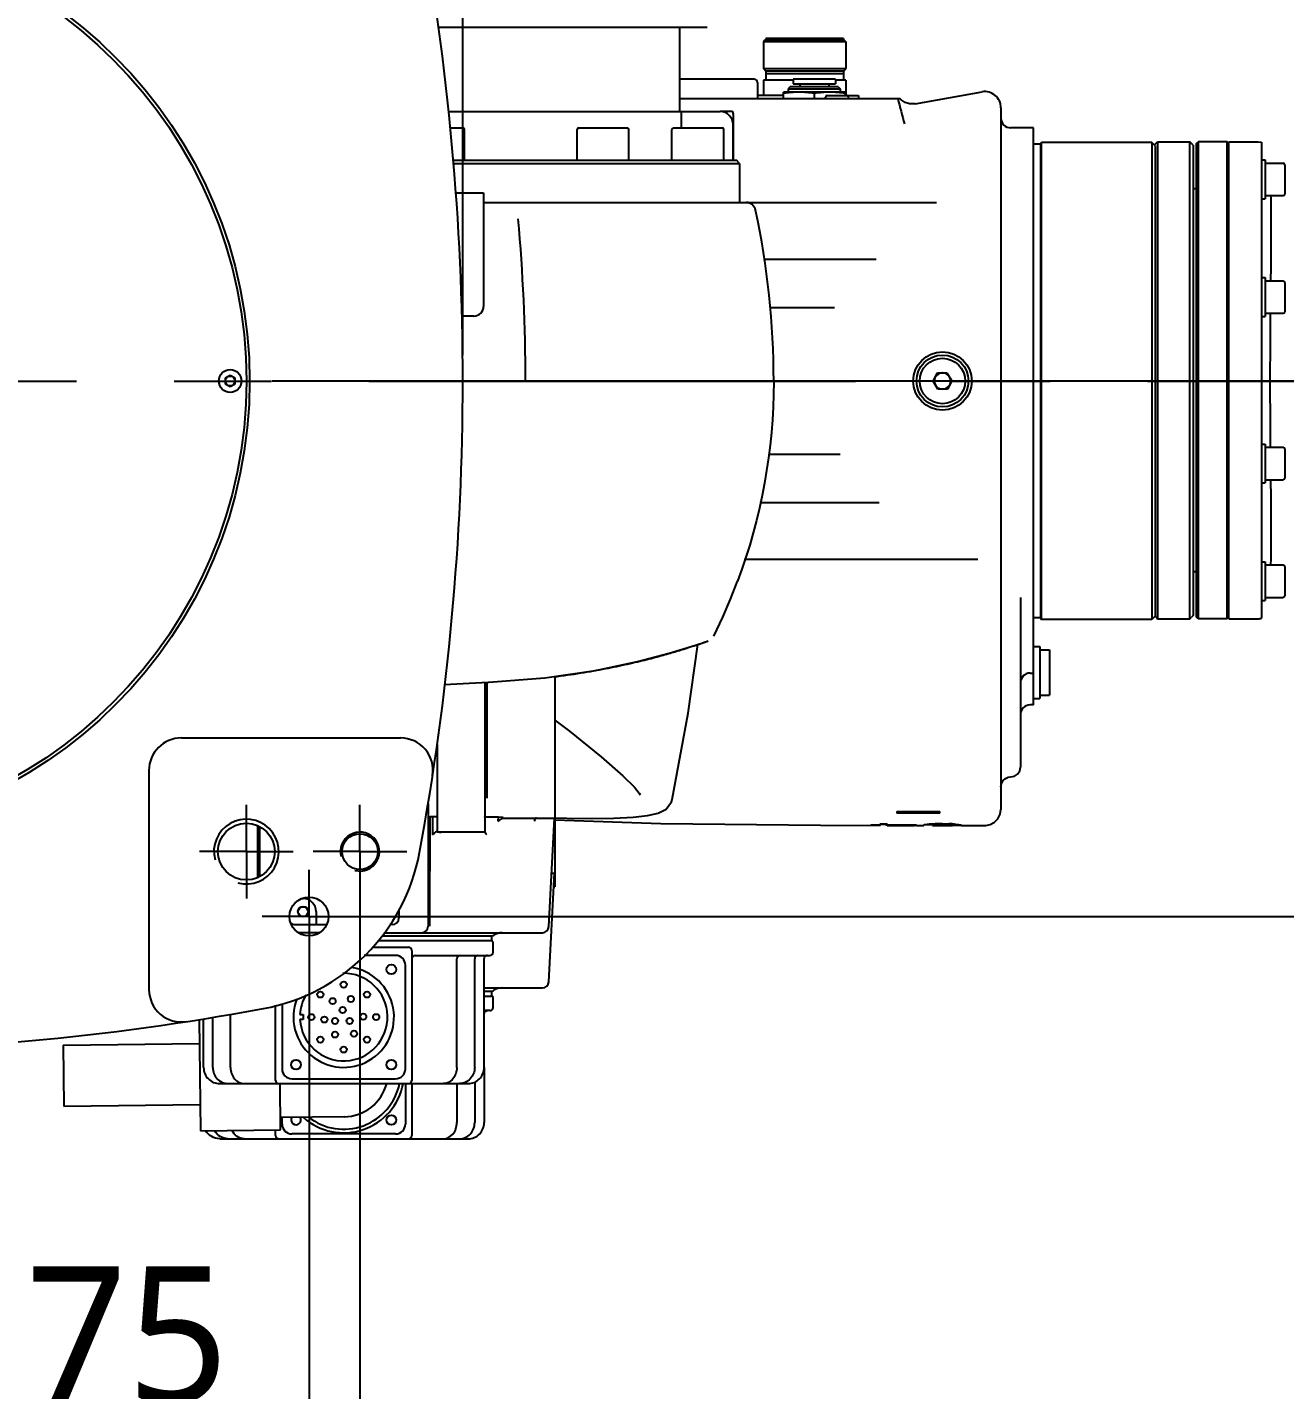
# Model space of a CAD drawing. Header units: millimetres. Extents: x 5828 to 7155, y 123 to 421.
# Drawn here: x 6417.71 to 6437.08, y 346.5 to 367.49 of the extents above; entities that cross this region are included whole.
import ezdxf

# ---------------------------------------------------------------- set-up
doc = ezdxf.new("R2010")
doc.units = ezdxf.units.MM
doc.linetypes.add('CENTER', pattern=[0.6, 0.375, -0.075, 0.075, -0.075])
for name, color, linetype in [('中心线', 7, 'Continuous'), ('外形图', 7, 'Continuous'), ('多重引线', 7, 'Continuous'), ('尺寸标注', 7, 'Continuous')]:
    doc.layers.add(name, color=color, linetype=linetype)
doc.styles.add('微软雅黑', font='msyh.ttc', dxfattribs={"height": 2})
doc.dimstyles.new('尺寸标注_1_20比例', dxfattribs={"dimtxt": 1.5, "dimasz": 1.25, "dimexe": 0.5, "dimexo": 0.4, "dimgap": 0.5, "dimtad": 1, "dimdec": 1, "dimlfac": 20, "dimdsep": 46, "dimtxsty": '微软雅黑', "dimcen": 0.09, "dimadec": 0, "dimazin": 0, "dimtp": 0.01, "dimtm": 0.01, "dimtfac": 1, "dimtdec": 1, "dimtofl": 0, "dimtmove": 0, "dimatfit": 3, "dimfxl": 1, "dimtolj": 1, "dimarcsym": 0})

# ---------------------------------------------------------------- blocks, each defined once
blk = doc.blocks.new('*D1041')
at = {"layer": 'Defpoints', "color": 0}
for p in [(6422.188, 370.29), (6438.745, 370.29), (6421.085, 362.04)]:
    blk.add_point(p, dxfattribs=at)
at = {"layer": '尺寸标注', "color": 0, "linetype": 'Continuous', "lineweight": -2}
for p, q in [((6438.745, 370.29), (6438.745, 382.922)), ((6422.588, 370.29), (6439.245, 370.29)), ((6438.745, 363.29), (6438.745, 369.04)), ((6421.485, 362.04), (6439.245, 362.04))]:
    blk.add_line(p, q, dxfattribs=at)
at = {"layer": '尺寸标注', "color": 0}
for points in [[(6438.953, 369.04), (6438.537, 369.04), (6438.745, 370.29)], [(6438.537, 363.29), (6438.953, 363.29), (6438.745, 362.04)]]:
    blk.add_solid(points, dxfattribs=at)
at = {"layer": '尺寸标注', "color": 0, "insert": (6436.062, 372.04), "char_height": 2, "attachment_point": 1, "rotation": 90, "style": '微软雅黑'}
blk.add_mtext('\\A1;\\A1;{\\H1.05x;165\\C256;±0.5}', dxfattribs=at)
blk = doc.blocks.new('*D1042')
at = {"layer": 'Defpoints', "color": 0}
for p in [(6422.065, 370.29), (6422.051, 353.789), (6442.541, 353.789)]:
    blk.add_point(p, dxfattribs=at)
at = {"layer": '尺寸标注', "color": 0, "linetype": 'Continuous', "lineweight": -2}
for p, q in [((6442.541, 370.29), (6442.541, 383.016)), ((6422.465, 370.29), (6443.041, 370.29)), ((6442.541, 369.04), (6442.541, 355.039)), ((6422.451, 353.789), (6443.041, 353.789))]:
    blk.add_line(p, q, dxfattribs=at)
at = {"layer": '尺寸标注', "color": 0}
for points in [[(6442.749, 369.04), (6442.333, 369.04), (6442.541, 370.29)], [(6442.333, 355.039), (6442.749, 355.039), (6442.541, 353.789)]]:
    blk.add_solid(points, dxfattribs=at)
at = {"layer": '尺寸标注', "color": 0, "insert": (6439.869, 372.04), "char_height": 2, "attachment_point": 1, "rotation": 90, "style": '微软雅黑'}
blk.add_mtext('\\A1;\\A1;{\\H1.05x;330\\C256;±0.5}', dxfattribs=at)
blk = doc.blocks.new('*D1043')
at = {"layer": 'Defpoints', "color": 0}
for p in [(6414.099, 354.952), (6422.835, 354.79), (6422.835, 345.715)]:
    blk.add_point(p, dxfattribs=at)
at = {"layer": '尺寸标注', "color": 0, "linetype": 'Continuous', "lineweight": -2}
for p, q in [((6414.099, 354.552), (6414.099, 345.215)), ((6422.835, 354.39), (6422.835, 345.215)), ((6415.349, 345.715), (6421.585, 345.715))]:
    blk.add_line(p, q, dxfattribs=at)
at = {"layer": '尺寸标注', "color": 0}
for points in [[(6415.349, 345.924), (6415.349, 345.507), (6414.099, 345.715)], [(6421.585, 345.507), (6421.585, 345.924), (6422.835, 345.715)]]:
    blk.add_solid(points, dxfattribs=at)
at = {"layer": '尺寸标注', "color": 0, "insert": (6418.467, 348.398), "char_height": 2, "attachment_point": 2, "style": '微软雅黑'}
blk.add_mtext('\\A1;\\A1;{\\H1.05x;175}', dxfattribs=at)
blk = doc.blocks.new('*D1063')
at = {"layer": 'Defpoints', "color": 0}
for p in [(6414.085, 362.04), (6422.051, 353.789), (6414.085, 341.123)]:
    blk.add_point(p, dxfattribs=at)
at = {"layer": '多重引线', "color": 0, "lineweight": -2}
for p, q in [((6414.085, 361.64), (6414.085, 340.623)), ((6422.051, 353.389), (6422.051, 340.623)), ((6420.801, 341.123), (6415.335, 341.123)), ((6422.051, 341.123), (6434.683, 341.123))]:
    blk.add_line(p, q, dxfattribs=at)
at = {"layer": '多重引线', "color": 0}
for points in [[(6415.335, 341.331), (6415.335, 340.914), (6414.085, 341.123)], [(6420.801, 340.914), (6420.801, 341.331), (6422.051, 341.123)]]:
    blk.add_solid(points, dxfattribs=at)
at = {"layer": '多重引线', "color": 0, "insert": (6428.992, 342.714), "char_height": 2, "attachment_point": 5, "style": '微软雅黑'}
blk.add_mtext('\\A1;\\A1;{\\H1.05x;160±0.5}', dxfattribs=at)
blk = doc.blocks.new('*D1109')
at = {"layer": 'Defpoints', "color": 0}
for p in [(6424.42, 388.385), (6402.184, 367.665), (6424.42, 362.04)]:
    blk.add_point(p, dxfattribs=at)
at = {"layer": '多重引线', "color": 0, "lineweight": -2}
for p, q in [((6402.184, 368.065), (6402.184, 388.885)), ((6424.42, 362.44), (6424.42, 388.885)), ((6403.434, 388.385), (6423.17, 388.385))]:
    blk.add_line(p, q, dxfattribs=at)
at = {"layer": '多重引线', "color": 0}
for points in [[(6403.434, 388.594), (6403.434, 388.177), (6402.184, 388.385)], [(6423.17, 388.177), (6423.17, 388.594), (6424.42, 388.385)]]:
    blk.add_solid(points, dxfattribs=at)
at = {"layer": '多重引线', "color": 0, "insert": (6413.302, 390.174), "char_height": 2, "attachment_point": 5, "style": '微软雅黑'}
blk.add_mtext('\\A1;\\A1;{\\H1.05x;（444.7）}', dxfattribs=at)

msp = doc.modelspace()

# ---------------------------------------------------------------- linework, layer by layer
at = {"layer": '中心线', "linetype": 'CENTER', "ltscale": 20}
msp.add_line((6398.9706, 362.0399), (6484.3219, 362.0399), dxfattribs=at)
at = {"layer": '外形图', "color": 0, "linetype": 'Continuous'}
for p, q in [((6424.044, 367.4902), (6428.1852, 367.4902)), ((6427.7606, 367.4902), (6427.7606, 366.1902)), ((6429.0756, 367.2902), (6429.0506, 367.2652)), ((6429.0506, 367.2652), (6429.0506, 366.8527)), ((6430.3207, 367.2652), (6429.0506, 367.2652)), ((6430.2957, 367.2902), (6429.0756, 367.2902)), ((6429.0881, 367.3152), (6429.0881, 367.2902)), ((6430.2832, 367.3152), (6429.0881, 367.3152)), ((6430.2832, 367.3152), (6430.2832, 367.2902)), ((6430.2957, 367.2902), (6430.3207, 367.2652)), ((6430.3207, 367.2652), (6430.3207, 366.8527)), ((6429.0881, 366.8152), (6429.0506, 366.8527)), ((6429.0506, 366.8527), (6430.3207, 366.8527)), ((6429.0881, 366.8152), (6429.0881, 366.6752)), ((6430.2832, 366.8152), (6429.0881, 366.8152)), ((6430.2761, 366.7717), (6429.0953, 366.7717)), ((6430.2832, 366.8152), (6430.3207, 366.8527)), ((6430.2832, 366.8152), (6430.2832, 366.6752)), ((6428.9106, 366.6902), (6427.7606, 366.6902)), ((6428.9606, 366.6402), (6428.9606, 366.3902)), ((6429.0506, 366.6752), (6429.0506, 366.4402)), ((6429.5107, 366.6752), (6429.0507, 366.6752)), ((6429.4663, 366.5727), (6429.4357, 366.542)), ((6429.4357, 366.542), (6429.4357, 366.4902)), ((6429.4357, 366.542), (6430.2357, 366.542)), ((6430.205, 366.5727), (6429.4663, 366.5727)), ((6429.5107, 366.6927), (6429.5107, 366.6177)), ((6430.1607, 366.6927), (6429.5107, 366.6927)), ((6429.5107, 366.6177), (6430.1607, 366.6177)), ((6429.6119, 366.6177), (6429.6119, 366.5727)), ((6430.0594, 366.6177), (6430.0594, 366.5727)), ((6430.1607, 366.6927), (6430.1607, 366.6177)), ((6430.3207, 366.6752), (6430.1607, 366.6752)), ((6430.205, 366.5727), (6430.2357, 366.542)), ((6430.2357, 366.542), (6430.2357, 366.4902)), ((6430.3207, 366.6752), (6430.3207, 366.4402)), ((6427.7606, 366.3902), (6431.1523, 366.3902)), ((6429.3607, 366.4402), (6428.9606, 366.4402)), ((6429.3607, 366.3902), (6429.3607, 366.4902)), ((6430.3107, 366.4902), (6429.3607, 366.4902)), ((6429.8357, 366.4705), (6429.8357, 366.3902)), ((6430.0107, 366.3902), (6430.0107, 366.4152)), ((6430.0357, 366.4402), (6430.5182, 366.4402)), ((6430.3107, 366.4902), (6430.3107, 366.4402)), ((6430.3607, 366.3902), (6430.3607, 366.4152)), ((6430.5182, 366.4402), (6430.5182, 366.3902)), ((6431.1717, 366.372), (6431.1535, 366.3902)), ((6431.3879, 366.3126), (6432.4222, 366.4967)), ((6424.1954, 366.1902), (6427.7856, 366.1902)), ((6427.7856, 366.1902), (6427.7856, 365.9401)), ((6427.7856, 366.1902), (6428.3847, 366.1902)), ((6428.5761, 366.1902), (6428.3847, 366.1902)), ((6428.5847, 366.1402), (6428.5847, 365.4401)), ((6432.7108, 366.2497), (6432.7108, 355.4397)), ((6424.2242, 365.9401), (6424.4227, 365.9401)), ((6424.4477, 365.4401), (6424.4477, 365.9151)), ((6426.1806, 365.4401), (6426.1806, 365.9151)), ((6426.2056, 365.9401), (6426.9557, 365.9401)), ((6426.9807, 365.4401), (6426.9807, 365.9151)), ((6427.643, 365.4401), (6427.643, 365.9151)), ((6427.668, 365.9401), (6428.4181, 365.9401)), ((6428.4431, 365.4401), (6428.4431, 365.9151)), ((6428.5847, 365.4401), (6428.5847, 365.9902)), ((6433.2109, 365.9401), (6432.8609, 365.9401)), ((6433.2109, 357.0482), (6433.2109, 365.9401)), ((6433.3214, 365.6901), (6433.2109, 365.6901)), ((6433.3214, 365.6901), (6433.3359, 365.7151)), ((6433.3214, 365.6901), (6433.3214, 358.3897)), ((6433.3359, 358.3647), (6433.3359, 365.7151)), ((6435.036, 365.7151), (6433.3359, 365.7151)), ((6435.036, 365.7151), (6435.036, 358.3647)), ((6435.086, 365.6651), (6435.036, 365.7151)), ((6435.0739, 365.6758), (6435.1239, 365.7258)), ((6435.1239, 365.7258), (6435.1239, 358.3776)), ((6435.1239, 365.7258), (6435.6239, 365.7258)), ((6435.6239, 358.3776), (6435.6239, 365.7258)), ((6435.6739, 365.6758), (6435.6239, 365.7258)), ((6435.7239, 365.7008), (6435.7489, 365.7258)), ((6435.7239, 358.4018), (6435.7239, 365.7008)), ((6435.7489, 365.7258), (6435.7489, 358.3768)), ((6436.1989, 365.7258), (6435.7489, 365.7258)), ((6436.1989, 358.3768), (6436.1989, 365.7258)), ((6436.2239, 365.7008), (6436.1989, 365.7258)), ((6436.2239, 358.3768), (6436.2239, 365.7258)), ((6436.2239, 365.7258), (6436.674, 365.7258)), ((6436.674, 365.7258), (6436.724, 365.7172)), ((6436.724, 365.7172), (6436.724, 358.3854)), ((6435.086, 365.6651), (6435.086, 358.4148)), ((6435.6739, 365.6758), (6435.6739, 358.4268)), ((6424.2697, 365.4401), (6428.6356, 365.4401)), ((6424.2732, 365.3901), (6428.6856, 365.3901)), ((6426.8426, 365.4401), (6426.8556, 365.4401)), ((6428.6856, 365.3901), (6428.6356, 365.4401)), ((6428.6856, 365.3901), (6428.6856, 364.7901)), ((6436.724, 365.4458), (6436.784, 365.4458)), ((6436.784, 365.4458), (6436.784, 364.8457)), ((6436.784, 365.3958), (6437.059, 365.3958)), ((6437.084, 365.3708), (6437.084, 364.9207)), ((6424.3052, 364.9401), (6424.7404, 364.9401)), ((6424.7404, 364.9401), (6424.7404, 363.19)), ((6435.7239, 365.0008), (6435.6739, 365.0008)), ((6436.784, 364.8957), (6437.059, 364.8957)), ((6424.7404, 364.7901), (6431.7161, 364.7901)), ((6436.724, 364.8457), (6436.784, 364.8457)), ((6429.0519, 363.915), (6430.7907, 363.915)), ((6436.724, 363.6327), (6436.784, 363.6327)), ((6436.784, 363.6327), (6436.784, 363.0327)), ((6436.784, 363.5827), (6437.059, 363.5827)), ((6437.084, 363.5577), (6437.084, 363.1077)), ((6424.5904, 363.04), (6424.4041, 363.04)), ((6430.147, 363.165), (6429.1509, 363.165)), ((6436.724, 363.0327), (6436.784, 363.0327)), ((6436.784, 363.0827), (6437.059, 363.0827)), ((6420.8352, 362.1265), (6420.7602, 362.0832)), ((6420.9102, 362.0832), (6420.8352, 362.1265)), ((6431.6665, 362.0369), (6431.736, 362.1634)), ((6431.736, 362.1634), (6431.8803, 362.1664)), ((6431.8803, 362.1664), (6431.9551, 362.043)), ((6420.7602, 362.0832), (6420.7602, 361.9966)), ((6420.7602, 361.9966), (6420.8352, 361.9533)), ((6420.8352, 361.9533), (6420.9102, 361.9966)), ((6420.9102, 361.9966), (6420.9102, 362.0832)), ((6429.2107, 362.0399), (6424.4166, 362.0399)), ((6429.2106, 362.0269), (6429.2107, 362.036)), ((6429.2107, 362.036), (6429.2107, 362.0399)), ((6431.7413, 361.9134), (6431.6665, 362.0369)), ((6431.8856, 361.9165), (6431.7413, 361.9134)), ((6431.9551, 362.043), (6431.8856, 361.9165)), ((6429.1342, 360.9149), (6430.236, 360.9149)), ((6436.724, 361.0686), (6436.784, 361.0686)), ((6436.784, 361.0686), (6436.784, 360.4686)), ((6436.784, 361.0186), (6437.059, 361.0186)), ((6437.084, 360.9936), (6437.084, 360.5436)), ((6436.724, 360.4686), (6436.784, 360.4686)), ((6436.784, 360.5186), (6437.059, 360.5186)), ((6430.8369, 360.1648), (6428.9985, 360.1648)), ((6432.3567, 359.2898), (6428.7561, 359.2898)), ((6436.724, 359.2555), (6436.784, 359.2555)), ((6436.784, 359.2555), (6436.784, 358.6555)), ((6436.784, 359.2055), (6437.059, 359.2055)), ((6437.084, 359.1805), (6437.084, 358.7305)), ((6435.7239, 359.1005), (6435.6739, 359.1005)), ((6428.5452, 358.6799), (6428.6537, 358.9563)), ((6433.0109, 358.7026), (6433.0109, 356.0896)), ((6436.724, 358.6555), (6436.784, 358.6555)), ((6436.784, 358.7055), (6437.059, 358.7055)), ((6433.3214, 358.3897), (6433.2109, 358.3897)), ((6433.3214, 358.3897), (6433.3359, 358.3647)), ((6435.036, 358.3647), (6433.3359, 358.3647)), ((6435.086, 358.4147), (6435.036, 358.3647)), ((6435.0981, 358.4026), (6435.086, 358.4147)), ((6435.1239, 358.3776), (6435.6239, 358.3776)), ((6435.6618, 358.4147), (6435.6497, 358.4026)), ((6435.6739, 358.4268), (6435.6618, 358.4147)), ((6435.7489, 358.3768), (6435.7239, 358.4018)), ((6436.1989, 358.3768), (6435.7489, 358.3768)), ((6436.2114, 358.3893), (6436.1989, 358.3768)), ((6436.2239, 358.4018), (6436.2114, 358.3893)), ((6436.2239, 358.3768), (6436.674, 358.3768)), ((6427.9254, 357.9422), (6427.9562, 357.9522)), ((6427.9403, 357.9489), (6428.1356, 358.0131)), ((6427.9562, 357.9522), (6427.9848, 357.9615)), ((6427.9848, 357.9615), (6428.0113, 357.9702)), ((6428.0113, 357.9702), (6428.0472, 357.9821)), ((6428.0472, 357.9821), (6428.0789, 357.9927)), ((6428.0789, 357.9927), (6428.1147, 358.0048)), ((6428.1147, 358.0048), (6428.1557, 358.0188)), ((6428.1356, 358.0131), (6428.2017, 358.035)), ((6428.1557, 358.0188), (6428.1824, 358.0281)), ((6428.1824, 358.0281), (6428.2005, 358.0345)), ((6428.193, 358.0322), (6428.1943, 358.0327)), ((6428.2015, 358.0348), (6428.2016, 358.0349)), ((6433.2109, 357.9481), (6433.3109, 357.9481)), ((6433.3109, 357.9481), (6433.3109, 357.1481)), ((6433.3109, 357.8981), (6433.4609, 357.8981)), ((6433.4609, 357.8981), (6433.4609, 357.1981)), ((6433.1609, 357.5397), (6433.2109, 357.5397)), ((6424.1343, 357.3614), (6424.8125, 357.3973)), ((6424.7604, 357.3945), (6424.7604, 355.0945)), ((6424.7926, 357.3962), (6424.7926, 355.6146)), ((6424.8125, 357.3973), (6424.8173, 357.3975)), ((6424.8182, 357.3975), (6424.8224, 357.3977)), ((6425.8355, 357.4873), (6425.8355, 355.0945)), ((6433.2109, 357.1481), (6433.3109, 357.1481)), ((6433.3109, 357.1981), (6433.4609, 357.1981)), ((6433.2109, 357.0481), (6433.1609, 357.0481)), ((6420.0851, 356.5396), (6423.4612, 356.5396)), ((6424.0254, 356.4377), (6424.0254, 355.0945)), ((6419.5851, 356.0396), (6419.5851, 352.6635)), ((6427.0655, 355.7804), (6427.0648, 355.7812)), ((6427.0655, 355.7804), (6427.1375, 355.6898)), ((6427.1375, 355.6898), (6427.1505, 355.6659)), ((6423.8854, 355.5295), (6423.8854, 353.6395)), ((6431.1058, 355.4086), (6431.1058, 355.3836)), ((6431.1058, 355.4086), (6431.7725, 355.4079)), ((6431.7725, 355.3829), (6431.7725, 355.4079)), ((6423.9145, 353.6421), (6423.9149, 355.3246)), ((6423.9543, 355.3246), (6423.9149, 355.3246)), ((6423.9543, 355.3246), (6423.9542, 355.0472)), ((6424.7925, 355.3246), (6424.971, 355.3246)), ((6424.9662, 355.2572), (6424.971, 355.3246)), ((6424.971, 355.3246), (6425.0445, 355.3219)), ((6425.0624, 355.3046), (6425.8355, 355.3046)), ((6425.5292, 355.2572), (6425.5304, 355.2778)), ((6425.5304, 355.2778), (6425.5313, 355.294)), ((6425.7469, 353.6342), (6425.8344, 355.3046)), ((6425.8356, 355.3101), (6426.0204, 355.3048)), ((6426.0204, 355.3048), (6426.406, 355.3008)), ((6426.4059, 355.3008), (6426.406, 355.3008)), ((6429.9313, 355.1946), (6430.8485, 355.191)), ((6430.7081, 355.2016), (6430.7081, 355.1968)), ((6430.7081, 355.2016), (6430.8485, 355.2012)), ((6430.7549, 355.1967), (6430.7081, 355.1968)), ((6430.8017, 355.1966), (6430.7549, 355.1967)), ((6430.8485, 355.1964), (6430.8017, 355.1966)), ((6430.8485, 355.1911), (6430.8485, 355.2172)), ((6430.8485, 355.2172), (6430.9596, 355.217)), ((6430.9362, 355.2042), (6430.8485, 355.2044)), ((6430.9362, 355.2042), (6430.9362, 355.217)), ((6430.9596, 355.1908), (6430.9596, 355.217)), ((6430.9596, 355.201), (6431.2871, 355.2004)), ((6431.2871, 355.1956), (6430.9596, 355.1962)), ((6431.7725, 355.3829), (6431.1058, 355.3836)), ((6431.2871, 355.1956), (6431.2871, 355.2005)), ((6431.2871, 355.2004), (6431.4099, 355.2002)), ((6431.4099, 355.1954), (6431.4099, 355.2002)), ((6431.521, 355.1951), (6431.521, 355.19)), ((6431.5659, 355.2025), (6431.5404, 355.2026)), ((6431.6556, 355.2025), (6431.5659, 355.2025)), ((6431.6556, 355.1899), (6431.6556, 355.2141)), ((6431.8135, 355.2175), (6431.8195, 355.2174)), ((6431.8193, 355.2074), (6431.8135, 355.2074)), ((6431.8193, 355.2074), (6431.8193, 355.2175)), ((6431.9655, 355.196), (6431.9655, 355.2137)), ((6432.1, 355.1929), (6431.9655, 355.1929)), ((6421.2558, 355.1877), (6421.2559, 354.3914)), ((6421.2852, 355.1743), (6421.2852, 354.4048)), ((6424.0254, 355.0945), (6424.7604, 355.0945)), ((6424.0774, 355.0823), (6424.0832, 355.0887)), ((6424.0832, 355.0887), (6424.0916, 355.0929)), ((6425.8234, 355.0945), (6425.8355, 355.0945)), ((6425.8355, 355.0945), (6425.8355, 354.2445)), ((6430.9596, 355.1908), (6431.099, 355.1905)), ((6431.4099, 355.1901), (6431.521, 355.1899)), ((6431.6556, 355.1898), (6431.9655, 355.1897)), ((6432.1, 355.1897), (6432.4608, 355.1896)), ((6425.7469, 352.7842), (6425.8344, 354.4546)), ((6425.7899, 354.4545), (6425.8355, 354.4545)), ((6425.8234, 354.2445), (6425.8355, 354.2445)), ((6421.9378, 354.0645), (6421.9602, 354.0645)), ((6422.1603, 353.8645), (6422.1603, 353.6895)), ((6423.4353, 353.8922), (6423.4353, 353.7645)), ((6421.8352, 353.6645), (6422.3196, 353.6645)), ((6422.2128, 353.5395), (6421.8887, 353.5395)), ((6423.2058, 353.5395), (6425.647, 353.5395)), ((6423.3353, 353.6645), (6423.2938, 353.6645)), ((6423.0253, 353.3144), (6423.5853, 353.3144)), ((6424.8604, 353.4144), (6423.1179, 353.4144)), ((6423.1707, 353.4895), (6424.8745, 353.4895)), ((6424.8604, 353.4895), (6424.8604, 353.4144)), ((6424.8854, 353.2394), (6424.8854, 353.3894)), ((6423.3853, 353.1894), (6422.9003, 353.1894)), ((6423.6353, 353.2644), (6423.6353, 351.2643)), ((6423.6853, 353.1894), (6424.8354, 353.1894)), ((6424.3289, 351.4643), (6424.3289, 353.1394)), ((6424.6034, 351.4643), (6424.6034, 353.1394)), ((6424.75, 351.4643), (6424.75, 353.1394)), ((6423.5353, 351.4393), (6423.5353, 353.0394)), ((6424.75, 352.6894), (6425.647, 352.6894)), ((6424.75, 352.6394), (6424.8745, 352.6394)), ((6424.75, 352.5644), (6424.8604, 352.5644)), ((6424.8604, 352.6394), (6424.8604, 352.5644)), ((6424.8854, 352.3894), (6424.8854, 352.5394)), ((6420.8417, 351.4643), (6420.8417, 352.2805)), ((6421.5352, 351.2643), (6421.5352, 352.4215)), ((6421.6352, 352.449), (6421.6352, 351.4393)), ((6421.9113, 352.2769), (6421.9602, 352.2769)), ((6421.9602, 352.2769), (6421.9602, 352.2019)), ((6424.8354, 352.3394), (6424.75, 352.3394)), ((6420.3579, 352.2011), (6420.3782, 350.488)), ((6420.4267, 351.4643), (6420.4267, 352.2122)), ((6420.5671, 351.4643), (6420.5671, 352.2348)), ((6421.9602, 352.2019), (6421.9113, 352.2019)), ((6418.2623, 351.808), (6420.3622, 351.833)), ((6418.2623, 351.808), (6418.2734, 350.8681)), ((6424.75, 351.4643), (6424.75, 350.6143)), ((6420.675, 351.2143), (6420.7938, 351.2143)), ((6420.8019, 351.2143), (6424.1202, 351.2143)), ((6421.6132, 350.5027), (6421.6047, 351.2143)), ((6421.7852, 351.2893), (6423.3853, 351.2893)), ((6423.5353, 351.2143), (6423.5353, 350.5893)), ((6423.6353, 351.2143), (6423.6353, 350.4143)), ((6424.1209, 351.2143), (6424.3686, 351.2143)), ((6424.3289, 351.2143), (6424.3289, 350.6143)), ((6424.3768, 351.2143), (6424.5021, 351.2143)), ((6424.6034, 351.2384), (6424.6034, 350.6143)), ((6418.2734, 350.8681), (6420.3734, 350.893)), ((6422.5934, 350.7043), (6421.6109, 350.6927)), ((6421.6352, 350.5893), (6421.6352, 350.693)), ((6420.3782, 350.488), (6421.6132, 350.5027)), ((6420.675, 350.3643), (6420.7938, 350.3643)), ((6420.8019, 350.3643), (6424.1202, 350.3643)), ((6421.5352, 350.4143), (6421.5352, 350.5017)), ((6423.3853, 350.4393), (6421.7852, 350.4393)), ((6424.1209, 350.3643), (6424.3686, 350.3643)), ((6424.3768, 350.3643), (6424.5021, 350.3643))]:
    msp.add_line(p, q, dxfattribs=at)
at = {"layer": '外形图', "color": 0}
for p, q in [((6421.0852, 354.7895), (6421.0852, 355.5103)), ((6422.8353, 354.7895), (6422.8353, 355.5103)), ((6421.0852, 354.7895), (6420.3644, 354.7895)), ((6421.0852, 354.7895), (6421.0852, 354.0688)), ((6421.0852, 354.7895), (6421.806, 354.7895)), ((6422.8353, 354.7895), (6422.1145, 354.7895)), ((6422.8353, 354.7895), (6422.8353, 354.0688)), ((6422.8353, 354.7895), (6423.5561, 354.7895)), ((6422.0508, 353.7895), (6422.0508, 354.5102)), ((6422.0508, 353.7895), (6421.33, 353.7895)), ((6422.0508, 353.7895), (6422.0508, 353.0687)), ((6422.0508, 353.7895), (6422.7715, 353.7895))]:
    msp.add_line(p, q, dxfattribs=at)
at = {"layer": '外形图', "color": 0, "linetype": 'Continuous'}
for points in [[(6431.3879, 366.3126), (6431.3725, 366.31), (6431.3036, 366.3103), (6431.2339, 366.331), (6431.1717, 366.372)], [(6428.2864, 358.1098), (6428.4255, 358.4029), (6428.5452, 358.6799)], [(6424.8224, 357.3977), (6425.683, 357.4649), (6426.4669, 357.5804), (6427.1098, 357.7162), (6427.6016, 357.8458), (6427.9403, 357.9489)], [(6425.8355, 357.4843), (6425.8719, 357.4889), (6425.926, 357.4958), (6425.9795, 357.503), (6426.0324, 357.5103), (6426.0847, 357.5178), (6426.1364, 357.5254), (6426.1875, 357.5332), (6426.238, 357.5411), (6426.2879, 357.5491), (6426.3371, 357.5573), (6426.3857, 357.5656), (6426.4337, 357.5739), (6426.481, 357.5824), (6426.5277, 357.5909), (6426.5738, 357.5995), (6426.6192, 357.6082), (6426.6639, 357.6169), (6426.708, 357.6257), (6426.7514, 357.6345), (6426.7941, 357.6434), (6426.8362, 357.6523), (6426.8776, 357.6612), (6426.9183, 357.6701), (6426.9583, 357.6791), (6426.9977, 357.688), (6427.0363, 357.6969), (6427.0743, 357.7058), (6427.1116, 357.7147), (6427.1482, 357.7235), (6427.1841, 357.7323), (6427.2193, 357.741), (6427.2538, 357.7497), (6427.2876, 357.7583), (6427.3207, 357.7669), (6427.3532, 357.7754), (6427.3849, 357.7838), (6427.416, 357.7921), (6427.4463, 357.8003), (6427.476, 357.8084), (6427.505, 357.8164), (6427.5333, 357.8243), (6427.5609, 357.8321), (6427.5879, 357.8398), (6427.6141, 357.8473), (6427.6396, 357.8548), (6427.6645, 357.862), (6427.6886, 357.8692), (6427.712, 357.8761), (6427.7347, 357.8829), (6427.7567, 357.8896), (6427.7781, 357.8961), (6427.7987, 357.9024), (6427.8187, 357.9086), (6427.838, 357.9146), (6427.8567, 357.9204), (6427.8748, 357.9261), (6427.8922, 357.9316), (6427.9254, 357.9422)], [(6427.6464, 355.5906), (6427.8932, 356.9221), (6428.0398, 357.9796)], [(6425.8355, 356.8127), (6426.0658, 356.6464), (6426.55, 356.2507), (6426.8858, 355.9565), (6427.0648, 355.7812)], [(6432.8609, 355.9396), (6432.9185, 355.9511), (6432.9675, 355.9841), (6433, 356.0337), (6433.0109, 356.0896)], [(6432.7108, 355.7896), (6432.7195, 355.8397), (6432.7441, 355.8837), (6432.7808, 355.9164), (6432.824, 355.935), (6432.8609, 355.9396)], [(6426.4059, 355.3008), (6426.7472, 355.3051), (6427.0437, 355.3195), (6427.2666, 355.3445), (6427.4288, 355.3824), (6427.5524, 355.4453), (6427.6361, 355.5553), (6427.6468, 355.5928)], [(6432.4608, 355.1896), (6432.4785, 355.1902), (6432.5475, 355.2051), (6432.6129, 355.2411), (6432.6657, 355.2964), (6432.6996, 355.3652), (6432.7108, 355.4396)], [(6425.8355, 355.2776), (6427.4712, 355.2242), (6429.9313, 355.1946)]]:
    msp.add_lwpolyline(points, dxfattribs=at)
for centre, radius in [((6414.0848, 362.0399), 7.0504), ((6414.0848, 362.0399), 7.0004), ((6431.8108, 362.0399), 0.45), ((6431.8108, 362.0399), 0.4), ((6431.8108, 362.0399), 0.35), ((6420.8352, 362.0399), 0.175), ((6420.8352, 362.0399), 0.075), ((6421.0852, 354.7895), 0.4375), ((6422.8353, 354.7895), 0.275), ((6422.0508, 353.7895), 0.3), ((6421.9602, 353.8645), 0.08), ((6421.9602, 353.8645), 0.075), ((6423.3193, 352.9734), 0.075), ((6422.5853, 352.7394), 0.0475), ((6422.2259, 352.587), 0.0475), ((6422.4132, 352.4852), 0.0475), ((6422.6951, 352.5186), 0.0475), ((6422.9447, 352.587), 0.0475), ((6422.0853, 352.2394), 0.0475), ((6422.568, 352.348), 0.0475), ((6422.8852, 352.2465), 0.0475), ((6423.0853, 352.2394), 0.0475), ((6422.2876, 352.2022), 0.0475), ((6422.4531, 352.1801), 0.0475), ((6422.6766, 352.1801), 0.0475), ((6422.2259, 351.8917), 0.0475), ((6422.4531, 351.97), 0.0475), ((6422.7425, 351.9839), 0.0475), ((6422.9447, 351.8917), 0.0475), ((6422.5853, 351.7394), 0.0475), ((6421.8512, 351.5053), 0.075), ((6423.3193, 351.5053), 0.075), ((6423.3193, 350.6553), 0.075)]:
    msp.add_circle(centre, radius, dxfattribs=at)
for centre, radius, start, end in [((6384.4174, 362.0399), 40.0022, 349.53729, 10.46271), ((6428.9106, 366.6402), 0.05, 0, 89.99679), ((6430.0357, 366.4152), 0.025, 90, 180), ((6430.3357, 366.4152), 0.025, 0, 90), ((6454.8115, 372.3862), 24.4354, 194.20442, 195.15077), ((6432.4608, 366.2497), 0.25, 0, 98.8916), ((6428.3847, 365.9902), 0.2, 359.99571, 89.99496), ((6424.4227, 365.9151), 0.025, 0, 90), ((6426.2056, 365.9151), 0.025, 90, 180), ((6426.9557, 365.9151), 0.025, 0, 90), ((6427.668, 365.9151), 0.025, 90, 180), ((6428.4181, 365.9151), 0.025, 0, 90), ((6432.8609, 366.0902), 0.15, 180, 270), ((6437.059, 365.3708), 0.025, 0, 90), ((6437.059, 364.9207), 0.025, 270, 0), ((6428.7838, 364.6401), 0.15, 12.1532, 90), ((6416.71, 362.0399), 12.5007, 0, 12.1532), ((6397.3579, 362.0528), 28.0274, 359.97373, 5.0914), ((6437.059, 363.5577), 0.025, 0, 90), ((6424.5904, 363.19), 0.15, 270, 0), ((6559.9737, 361.9516), 123.1174, 179.473477, 179.953915), ((6437.059, 363.1077), 0.025, 270, 0), ((6431.8108, 362.0399), 0.125, 91.21135, 270.0553), ((6431.8108, 362.0399), 0.125, 271.21135, 90.0553), ((6545.2104, 362.0768), 108.3541, 180.013841, 180.559713), ((6437.059, 360.9936), 0.025, 0, 90), ((6437.059, 360.5436), 0.025, 270, 0), ((6437.059, 359.1805), 0.025, 0, 90), ((6437.059, 358.7305), 0.025, 270, 0), ((6442.6161, 366.1311), 10.7819, 225.79103, 225.98178), ((6428.1317, 366.1311), 10.7819, 314.01822, 314.20897), ((6436.6739, 358.527), 0.1502, 270.0088, 279.73067), ((6436.6739, 358.527), 0.1502, 279.74827, 289.46922), ((6433.1609, 357.3897), 0.15, 90, 180), ((6433.1609, 356.8981), 0.15, 90, 180), ((6420.0851, 356.0396), 0.5, 90, 180), ((6423.4612, 356.0396), 0.5, 351.26302, 90), ((6421.0852, 354.7895), 0.5, 255, 195), ((6431.2357, 358.3923), 3.2021, 264.6342, 265.03654), ((6431.1047, 358.441), 3.2505, 269.89904, 271.2873), ((6431.1041, 358.4706), 3.2801, 271.28697, 272.13183), ((6431.23, 358.3328), 3.1425, 271.04348, 273.28196), ((6431.8137, 352.3467), 2.8607, 90.00313, 91.08974), ((6431.8428, 352.7911), 2.426, 87.05601, 88.40574), ((6431.861, 353.1493), 2.0673, 86.35868, 87.04991), ((6422.8353, 354.7895), 0.3, 255, 195), ((6431.2313, 358.2952), 3.1049, 269.03884, 269.90674), ((6431.2312, 358.2815), 3.0912, 269.90762, 271.03901), ((6420.8042, 355.3205), 3.0002, 280.46271, 349.53729), ((6421.9602, 353.8645), 0.2, 0.00013, 90), ((6423.3353, 353.7645), 0.1, 270, 0), ((6421.8352, 353.7645), 0.1, 226.87159, 270), ((6422.1853, 353.6895), 0.025, 180, 270), ((6423.7853, 353.6395), 0.1, 270, 0), ((6425.029, 353.2894), 0.25, 90, 121.78833), ((6425.647, 353.6395), 0.1, 270, 357), ((6423.5853, 353.2644), 0.05, 0, 90), ((6424.8604, 353.3894), 0.025, 0, 90), ((6424.7655, 353.7145), 0.25, 295.84193, 301.78833), ((6423.3853, 353.0394), 0.15, 0, 90), ((6423.6853, 353.1394), 0.05, 90, 180), ((6424.3789, 353.1394), 0.05, 90, 180), ((6424.6534, 353.1394), 0.05, 90, 180), ((6424.7996, 353.1403), 0.0492, 90.04551, 101.29351), ((6424.8354, 353.2394), 0.05, 270, 0), ((6422.5853, 352.2394), 0.775, 158.91544, 81.26002), ((6422.5853, 352.2394), 0.675, 183.18474, 91.03261), ((6425.029, 352.4394), 0.25, 90, 121.78833), ((6425.647, 352.7894), 0.1, 270, 357), ((6420.0851, 352.6635), 0.5, 180, 278.73698), ((6422.5853, 352.2394), 0.675, 149.55959, 176.81526), ((6424.8604, 352.5394), 0.025, 0, 90), ((6424.7655, 352.8644), 0.25, 295.84193, 301.78833), ((6414.0848, 391.7074), 40.0022, 259.53729, 280.46271), ((6424.7996, 352.2902), 0.0492, 90.04551, 101.29351), ((6424.8354, 352.3894), 0.05, 270, 0), ((6421.141, 351.4643), 0.2994, 180.0001, 180.53384), ((6421.7852, 351.4393), 0.15, 180, 270), ((6423.3853, 351.4393), 0.15, 270, 0), ((6424.0295, 351.4643), 0.2994, 359.46616, 359.9999), ((6421.5852, 351.2643), 0.05, 180, 270), ((6422.5853, 351.3893), 0.9326, 228.24085, 349.1486), ((6422.5853, 351.3893), 0.8775, 232.08321, 348.47153), ((6422.5853, 351.3893), 0.685, 270.68063, 345.13988), ((6423.5853, 351.2643), 0.05, 270, 0), ((6421.7852, 350.5893), 0.15, 180, 270), ((6421.8512, 350.6553), 0.075, 147.54358, 33.81995), ((6423.3853, 350.5893), 0.15, 270, 0), ((6424.0307, 350.6143), 0.2982, 359.36074, 359.99983), ((6421.5852, 350.4143), 0.05, 180, 270), ((6423.5853, 350.4143), 0.05, 270, 0)]:
    msp.add_arc(centre, radius, start, end, dxfattribs=at)
for points in [[(6429.5982, 366.4902), (6429.5187, 366.4902), (6429.4392, 366.4826), (6429.3607, 366.4705)], [(6429.8357, 366.4705), (6429.7572, 366.4826), (6429.6776, 366.4902), (6429.5982, 366.4902)], [(6430.0732, 366.4902), (6429.9938, 366.4902), (6429.9142, 366.4826), (6429.8357, 366.4705)], [(6430.3107, 366.4705), (6430.2322, 366.4826), (6430.1526, 366.4902), (6430.0732, 366.4902)], [(6428.5761, 366.1902), (6428.5816, 366.1748), (6428.5867, 366.1568), (6428.581, 366.1416)], [(6429.2106, 362.0269), (6429.2091, 360.9867), (6429.0174, 359.9309), (6428.6537, 358.9563)], [(6425.0431, 355.3024), (6425.0493, 355.3038), (6425.056, 355.3052), (6425.0622, 355.3035)], [(6425.5257, 355.2781), (6425.5253, 355.271), (6425.5268, 355.2638), (6425.5292, 355.2572)], [(6431.8135, 355.2175), (6431.7613, 355.2174), (6431.7091, 355.2167), (6431.6571, 355.2142)], [(6431.8719, 355.2066), (6431.8544, 355.2071), (6431.8368, 355.2073), (6431.8193, 355.2074)], [(6431.8195, 355.2174), (6431.8497, 355.2173), (6431.88, 355.217), (6431.9103, 355.2161)], [(6424.7995, 353.1894), (6424.793, 353.1894), (6424.7864, 353.1881), (6424.7804, 353.1856)], [(6424.7995, 352.3394), (6424.793, 352.3394), (6424.7864, 352.338), (6424.7804, 352.3355)]]:
    msp.add_open_spline(points, degree=3, dxfattribs=at)
for points, knots in [([(6436.867, 364.903), (6436.8681, 364.8322), (6436.8727, 364.3928), (6436.8696, 363.9532), (6436.8662, 363.5845)], [0, 0, 0, 0, 0.1609623, 1, 1, 1, 1]), ([(6436.8662, 360.5167), (6436.8676, 360.3713), (6436.8713, 359.9319), (6436.8714, 359.4923), (6436.867, 359.1983)], [0, 0, 0, 0, 0.3308601, 1, 1, 1, 1]), ([(6423.8855, 355.3232), (6423.8856, 355.3239), (6423.8896, 355.3232), (6423.8976, 355.3252), (6423.9078, 355.3245), (6423.9149, 355.3246)], [0, 0, 0, 0, 0.0721788, 0.2747099, 1, 1, 1, 1]), ([(6424.0254, 355.3232), (6424.0254, 355.3253), (6424.0133, 355.324), (6424.0014, 355.3253), (6423.978, 355.3248), (6423.9625, 355.3248), (6423.9543, 355.3246)], [0, 0, 0, 0, 0.0876225, 0.3252725, 0.6567309, 1, 1, 1, 1]), ([(6424.7604, 355.3219), (6424.7604, 355.3227), (6424.7647, 355.3226), (6424.7733, 355.3245), (6424.7846, 355.3243), (6424.7925, 355.3246)], [0, 0, 0, 0, 0.0693689, 0.2642963, 1, 1, 1, 1]), ([(6424.9662, 355.2572), (6424.9711, 355.262), (6424.9935, 355.2816), (6425.0206, 355.2973), (6425.0431, 355.3024)], [0, 0, 0, 0, 0.2297871, 1, 1, 1, 1]), ([(6425.5536, 355.3046), (6425.5461, 355.3046), (6425.5308, 355.2994), (6425.5261, 355.2846), (6425.5257, 355.2781)], [0, 0, 0, 0, 0.5360991, 1, 1, 1, 1]), ([(6431.6571, 355.2142), (6431.6201, 355.2125), (6431.5825, 355.2049), (6431.5246, 355.2034), (6431.521, 355.1951)], [0, 0, 0, 0, 0.8033398, 1, 1, 1, 1]), ([(6431.7593, 355.2069), (6431.73, 355.2063), (6431.7027, 355.2027), (6431.6572, 355.2007), (6431.6556, 355.1952)], [0, 0, 0, 0, 0.8364017, 1, 1, 1, 1]), ([(6431.9655, 355.196), (6431.9642, 355.2019), (6431.9207, 355.2007), (6431.8975, 355.2059), (6431.8719, 355.2066)], [0, 0, 0, 0, 0.1896412, 1, 1, 1, 1]), ([(6431.9923, 355.2124), (6432.0214, 355.2106), (6432.0511, 355.2047), (6432.0974, 355.2021), (6432.1, 355.1952)], [0, 0, 0, 0, 0.7989829, 1, 1, 1, 1]), ([(6424.0143, 355.0937), (6424.0029, 355.0904), (6423.9818, 355.0745), (6423.9634, 355.0573), (6423.9542, 355.0472)], [0, 0, 0, 0, 0.4652714, 1, 1, 1, 1]), ([(6424.0193, 355.0945), (6424.0185, 355.0945), (6424.0169, 355.0944), (6424.0152, 355.094), (6424.0143, 355.0937)], [0, 0, 0, 0, 0.4620485, 1, 1, 1, 1]), ([(6424.0742, 355.0732), (6424.0743, 355.0742), (6424.0745, 355.076), (6424.0751, 355.0777), (6424.0755, 355.0785)], [0, 0, 0, 0, 0.5360972, 1, 1, 1, 1]), ([(6424.0755, 355.0785), (6424.0758, 355.0789), (6424.0765, 355.0798), (6424.0776, 355.0803), (6424.0781, 355.0804)], [0, 0, 0, 0, 0.5027211, 1, 1, 1, 1]), ([(6424.7923, 355.0472), (6424.7841, 355.0554), (6424.773, 355.0693), (6424.7604, 355.0853), (6424.7604, 355.0923)], [0, 0, 0, 0, 0.6249161, 1, 1, 1, 1]), ([(6424.75, 353.1394), (6424.75, 353.1507), (6424.7579, 353.1738), (6424.779, 353.1863), (6424.7899, 353.1885)], [0, 0, 0, 0, 0.5012812, 1, 1, 1, 1]), ([(6424.75, 352.2894), (6424.75, 352.3006), (6424.7579, 352.3237), (6424.779, 352.3363), (6424.7899, 352.3384)], [0, 0, 0, 0, 0.5012812, 1, 1, 1, 1]), ([(6420.4267, 351.4643), (6420.4267, 351.4006), (6420.4792, 351.2681), (6420.6116, 351.2143), (6420.675, 351.2143)], [0, 0, 0, 0, 0.5010034, 1, 1, 1, 1]), ([(6420.5671, 351.4643), (6420.5671, 351.4014), (6420.6133, 351.2718), (6420.7412, 351.2143), (6420.8019, 351.2143)], [0, 0, 0, 0, 0.5089924, 1, 1, 1, 1]), ([(6420.8417, 351.4616), (6420.8423, 351.4005), (6420.8722, 351.3059), (6420.9649, 351.2287), (6421.0225, 351.2143), (6421.0504, 351.2143)], [0, 0, 0, 0, 0.5182768, 0.7633495, 1, 1, 1, 1]), ([(6424.3289, 351.4616), (6424.3283, 351.4005), (6424.2984, 351.3059), (6424.2056, 351.2287), (6424.1481, 351.2143), (6424.1202, 351.2143)], [0, 0, 0, 0, 0.5182768, 0.7633495, 1, 1, 1, 1]), ([(6424.6034, 351.4643), (6424.6034, 351.4014), (6424.5573, 351.2718), (6424.4294, 351.2143), (6424.3686, 351.2143)], [0, 0, 0, 0, 0.5089924, 1, 1, 1, 1]), ([(6424.5021, 351.2143), (6424.5654, 351.2143), (6424.6976, 351.2682), (6424.75, 351.4006), (6424.75, 351.4643)], [0, 0, 0, 0, 0.4984811, 1, 1, 1, 1]), ([(6424.1202, 350.3643), (6424.1755, 350.3643), (6424.2931, 350.4283), (6424.3282, 350.55), (6424.3288, 350.611)], [0, 0, 0, 0, 0.4755576, 1, 1, 1, 1]), ([(6424.3686, 350.3643), (6424.4294, 350.3643), (6424.5572, 350.4218), (6424.6034, 350.5513), (6424.6034, 350.6143)], [0, 0, 0, 0, 0.4910122, 1, 1, 1, 1]), ([(6424.5021, 350.3643), (6424.5654, 350.3643), (6424.6976, 350.4182), (6424.75, 350.5506), (6424.75, 350.6143)], [0, 0, 0, 0, 0.4984813, 1, 1, 1, 1]), ([(6420.675, 350.3643), (6420.6322, 350.3643), (6420.5449, 350.3875), (6420.4816, 350.4518), (6420.4602, 350.489)], [0, 0, 0, 0, 0.4993987, 1, 1, 1, 1]), ([(6420.8019, 350.3643), (6420.7611, 350.3643), (6420.677, 350.3885), (6420.6184, 350.4526), (6420.5986, 350.4893)], [0, 0, 0, 0, 0.4946627, 1, 1, 1, 1]), ([(6421.0504, 350.3643), (6421.0128, 350.3643), (6420.9339, 350.3914), (6420.8847, 350.4563), (6420.868, 350.4924)], [0, 0, 0, 0, 0.4852296, 1, 1, 1, 1])]:
    msp.add_open_spline(points, degree=3, knots=knots, dxfattribs=at)

# ---------------------------------------------------------------- dimensions: what is measured, and where the dimension line sits
at = {"layer": '多重引线'}
dim = msp.add_linear_dim(base=(6424.4196, 388.3852), p1=(6402.1841, 367.6652), p2=(6424.4196, 362.0399), text='\\A1;{\\H1.05x;（<>）}', dimstyle='尺寸标注_1_20比例', override={"dimtxsty": '微软雅黑'}, dxfattribs=at)
dim.commit()
dim.dimension.update_dxf_attribs({"geometry": '*D1109', "text_midpoint": (6413.3019, 390.1738)})
dim = msp.add_linear_dim(base=(6414.0848, 341.1226), p1=(6422.0508, 353.7895), p2=(6414.0848, 362.0399), text='\\A1;{\\H1.05x;160±0.5}', dimstyle='尺寸标注_1_20比例', override={"dimtxsty": '微软雅黑'}, dxfattribs=at)
dim.commit()
dim.dimension.update_dxf_attribs({"geometry": '*D1063', "text_midpoint": (6428.9918, 341.1226), "dimtype": 160})
at = {"layer": '尺寸标注', "color": 0, "linetype": 'Continuous'}
for base, p1, p2, angle, text, picture, middle in [((6438.7449, 370.2904), (6421.0852, 362.0399), (6422.1875, 370.2904), 90, '\\A1;{\\H1.05x;165\\C256;±0.5}', '*D1041', (6438.7449, 377.2314)), ((6442.5411, 353.7895), (6422.0648, 370.2904), (6422.0508, 353.7895), 270, '\\A1;{\\H1.05x;330\\C256;±0.5}', '*D1042', (6442.5411, 377.2782))]:
    dim = msp.add_linear_dim(base=base, p1=p1, p2=p2, angle=angle, text=text, dimstyle='尺寸标注_1_20比例', override={"dimtxsty": '微软雅黑'}, dxfattribs=at)
    dim.commit()
    dim.dimension.update_dxf_attribs({"geometry": picture, "text_midpoint": middle, "dimtype": 160})
dim = msp.add_linear_dim(base=(6422.8353, 345.7153), p1=(6414.0994, 354.9516), p2=(6422.8353, 354.7895), text='\\A1;{\\H1.05x;175}', dimstyle='尺寸标注_1_20比例', override={"dimtxsty": '微软雅黑'}, dxfattribs=at)
dim.commit()
dim.dimension.update_dxf_attribs({"geometry": '*D1043', "text_midpoint": (6418.4673, 345.7153), "dimtype": 160})

doc.saveas('drawing.dxf')
